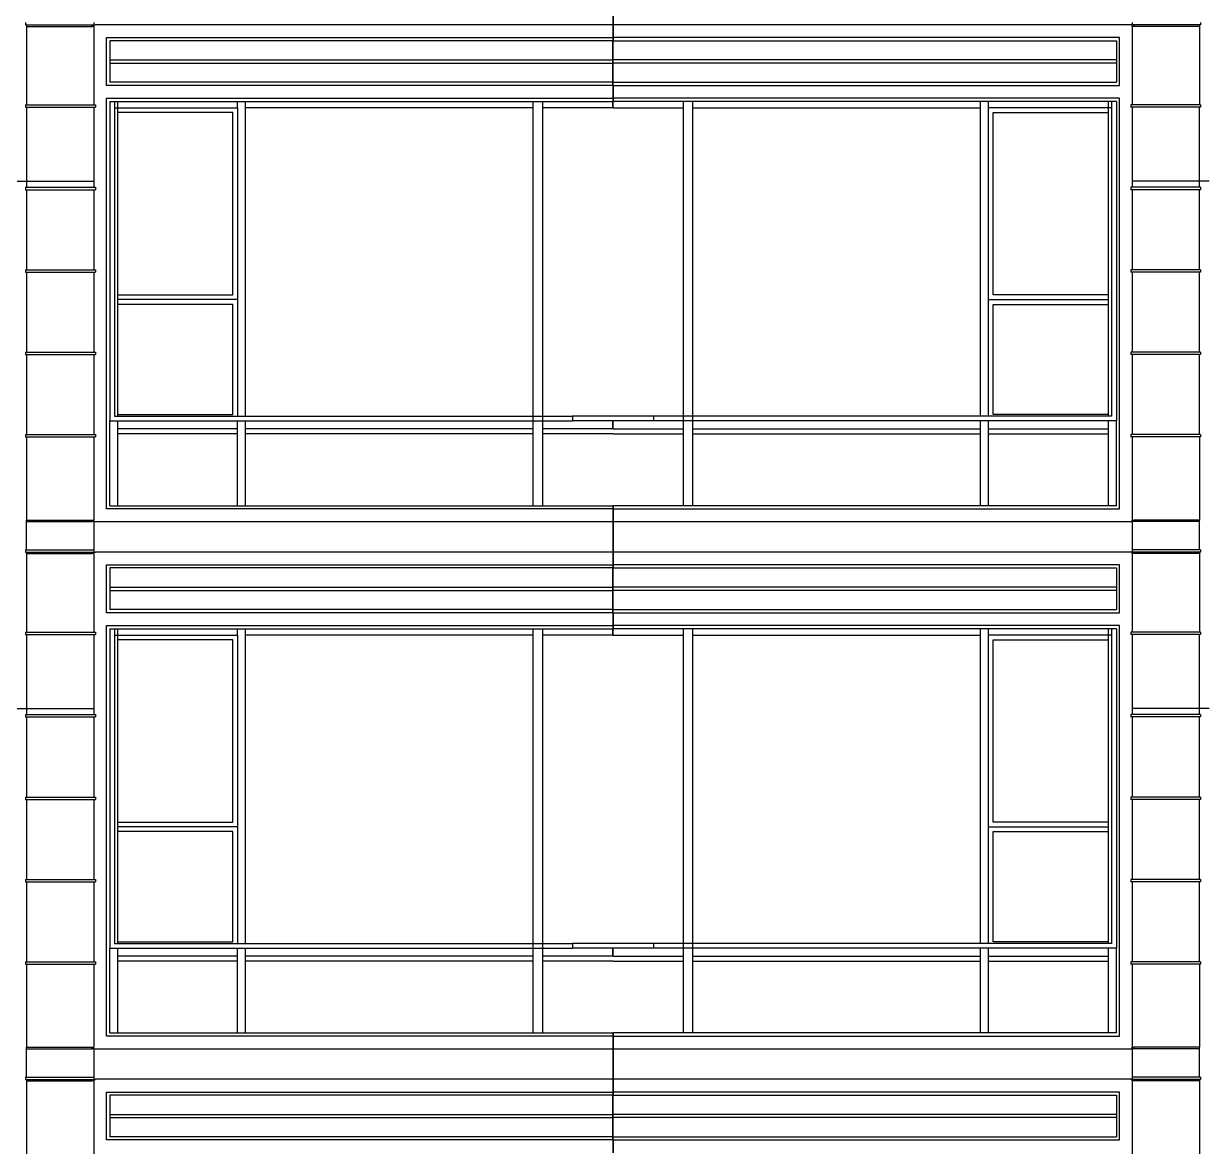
# Model space of a CAD drawing. Extents: x -311 to 61613, y 0 to 58400.
# Drawn here: x 27061 to 34451, y 22790 to 29817 of the extents above; entities that cross this region are included whole.
import ezdxf

# ---------------------------------------------------------------- set-up
doc = ezdxf.new("R2010")
doc.units = 0
doc.header["$LTSCALE"] = 1000
doc.header["$MEASUREMENT"] = 0
doc.layers.add('AD-AREA-OUTL', color=31, linetype='Continuous')

msp = doc.modelspace()

# ---------------------------------------------------------------- linework, layer by layer
at = {"layer": 'AD-AREA-OUTL', "color": 252}
for p, q in [((30749.5, 29999.9), (30749.5, 29810.1)), ((30749.9, 29999.9), (30749.9, 29810.1)), ((27072.2, 29824.3), (27072.2, 29809.2)), ((27072.2, 29809.2), (27079.9, 29809.2)), ((27079.9, 29809.2), (27489.8, 29809.2)), ((27079.9, 29809.2), (27079.9, 29800.1)), ((27079.9, 29800.1), (27489.8, 29800.1)), ((27079.9, 29800.1), (27079.9, 29308.4)), ((27489.8, 29800.1), (27489.8, 29809.2)), ((27489.8, 29809.2), (27499.7, 29809.2)), ((27499.7, 29800.1), (27489.8, 29800.1)), ((27499.7, 29824.3), (27499.7, 29810.1)), ((27499.7, 29810.1), (27510, 29810.1)), ((27499.7, 29809.2), (27510, 29809.2)), ((27499.7, 29800.1), (27499.7, 29809.2)), ((27499.7, 29800.1), (27499.7, 29308.4)), ((30749.5, 29810.1), (27510, 29810.1)), ((27510, 29810.1), (27510, 29809.2)), ((30749.5, 29810.1), (30749.9, 29810.1)), ((30749.5, 29810.1), (30749.5, 29730.1)), ((33989.8, 29810.1), (30749.9, 29810.1)), ((30749.9, 29810.1), (30749.9, 29730.1)), ((33999.7, 29810.1), (33989.8, 29810.1)), ((33989.8, 29810.1), (33989.8, 29809.2)), ((33999.7, 29809.2), (33989.8, 29809.2)), ((33999.7, 29824.3), (33999.7, 29810.1)), ((34009.9, 29809.2), (33999.7, 29809.2)), ((33999.7, 29800.1), (33999.7, 29809.2)), ((34009.9, 29800.1), (33999.7, 29800.1)), ((33999.7, 29800.1), (33999.7, 29308.4)), ((34419.8, 29809.2), (34009.9, 29809.2)), ((34009.9, 29809.2), (34009.9, 29800.1)), ((34419.8, 29800.1), (34009.9, 29800.1)), ((34427.2, 29809.2), (34419.8, 29809.2)), ((34419.8, 29809.2), (34419.8, 29800.1)), ((34419.8, 29800.1), (34419.8, 29308.4)), ((34427.2, 29824.3), (34427.2, 29809.2)), ((27579.8, 29730.1), (30749.5, 29730.1)), ((27579.8, 29430.1), (27579.8, 29730.1)), ((30749.5, 29710.1), (27599.9, 29710.1)), ((27599.9, 29710.1), (27599.9, 29590.1)), ((30749.5, 29730.1), (30749.9, 29730.1)), ((30749.5, 29730.1), (30749.5, 29710.1)), ((30749.9, 29710.1), (30749.5, 29710.1)), ((30749.5, 29590.1), (30749.5, 29710.1)), ((33919.9, 29730.1), (30749.9, 29730.1)), ((30749.9, 29730.1), (30749.9, 29710.1)), ((30749.9, 29710.1), (33899.8, 29710.1)), ((30749.9, 29590.1), (30749.9, 29710.1)), ((33899.8, 29710.1), (33899.8, 29590.1)), ((33919.9, 29430.1), (33919.9, 29730.1)), ((27599.9, 29590.1), (30749.5, 29590.1)), ((27599.9, 29590.1), (27599.9, 29570.1)), ((27599.9, 29570.1), (30749.5, 29570.1)), ((27599.9, 29570.1), (27599.9, 29450.1)), ((30749.5, 29590.1), (30749.9, 29590.1)), ((30749.5, 29570.1), (30749.5, 29590.1)), ((30749.5, 29570.1), (30749.9, 29570.1)), ((30749.5, 29450.1), (30749.5, 29570.1)), ((33899.8, 29590.1), (30749.9, 29590.1)), ((30749.9, 29570.1), (30749.9, 29590.1)), ((33899.8, 29570.1), (30749.9, 29570.1)), ((30749.9, 29450.1), (30749.9, 29570.1)), ((33899.8, 29590.1), (33899.8, 29570.1)), ((33899.8, 29570.1), (33899.8, 29450.1)), ((30749.5, 29430.1), (27579.8, 29430.1)), ((30749.5, 29450.1), (27599.9, 29450.1)), ((30749.9, 29450.1), (30749.5, 29450.1)), ((30749.5, 29430.1), (30749.5, 29450.1)), ((30749.9, 29430.1), (30749.5, 29430.1)), ((30749.5, 29430.1), (30749.5, 29350.1)), ((30749.9, 29450.1), (33899.8, 29450.1)), ((30749.9, 29430.1), (30749.9, 29450.1)), ((30749.9, 29430.1), (33919.9, 29430.1)), ((30749.9, 29430.1), (30749.9, 29350.1)), ((27579.8, 29350.1), (30749.5, 29350.1)), ((27579.8, 26780.1), (27579.8, 29350.1)), ((30749.9, 29350.1), (30749.5, 29350.1)), ((30749.5, 29350.1), (30749.5, 29330.1)), ((33919.9, 29350.1), (30749.9, 29350.1)), ((30749.9, 29350.1), (30749.9, 29330.1)), ((33919.9, 26780.1), (33919.9, 29350.1)), ((27072.2, 29308.4), (27079.9, 29308.4)), ((27072.2, 29308.4), (27072.2, 29293.4)), ((27072.2, 29293.4), (27079.9, 29293.4)), ((27079.9, 29308.4), (27499.7, 29308.4)), ((27079.9, 29293.4), (27499.7, 29293.4)), ((27079.9, 29293.4), (27079.9, 28830.1)), ((27499.7, 29308.4), (27510, 29308.4)), ((27499.7, 29293.4), (27510, 29293.4)), ((27499.7, 29293.4), (27499.7, 28830.1)), ((27510, 29308.4), (27510, 29293.4)), ((27599.9, 29330.1), (27629.9, 29330.1)), ((27599.9, 29330.1), (27599.9, 27330.1)), ((27629.9, 29330.1), (27649.7, 29330.1)), ((27629.9, 29330.1), (27629.9, 29290.1)), ((27629.9, 29290.1), (27649.7, 29290.1)), ((27629.9, 29290.1), (27629.9, 27360.1)), ((27649.7, 29330.1), (28399.7, 29330.1)), ((27649.7, 29290.1), (27649.7, 29330.1)), ((27649.7, 29260.1), (27649.7, 29290.1)), ((27649.7, 29290.1), (28399.7, 29290.1)), ((28399.7, 29330.1), (28449.8, 29330.1)), ((28399.7, 29290.1), (28399.7, 29330.1)), ((28399.7, 29290.1), (28399.7, 28090.1)), ((28449.8, 29330.1), (30249.6, 29330.1)), ((28449.8, 29290.1), (28449.8, 29330.1)), ((28449.8, 27360.1), (28449.8, 29290.1)), ((30249.6, 29290.1), (28449.8, 29290.1)), ((30249.6, 29330.1), (30310, 29330.1)), ((30249.6, 29290.1), (30249.6, 29330.1)), ((30249.6, 27360.1), (30249.6, 29290.1)), ((30310, 29330.1), (30749.5, 29330.1)), ((30310, 29290.1), (30310, 29330.1)), ((30310, 27360.1), (30310, 29290.1)), ((30749.5, 29290.1), (30310, 29290.1)), ((30749.9, 29330.1), (30749.5, 29330.1)), ((30749.5, 29300.1), (30749.5, 29330.1)), ((30749.5, 29290.1), (30749.5, 29300.1)), ((30749.9, 29300.1), (30749.5, 29300.1)), ((31189.8, 29330.1), (30749.9, 29330.1)), ((30749.9, 29330.1), (30749.9, 29330.1)), ((30749.9, 29300.1), (30749.9, 29330.1)), ((30749.9, 29290.1), (30749.9, 29300.1)), ((30749.9, 29300.1), (30749.9, 29300.1)), ((30749.9, 29290.1), (31189.8, 29290.1)), ((31249.8, 29330.1), (31189.8, 29330.1)), ((31189.8, 29290.1), (31189.8, 29330.1)), ((31189.8, 27360.1), (31189.8, 29290.1)), ((33049.6, 29330.1), (31249.8, 29330.1)), ((31249.8, 29290.1), (31249.8, 29330.1)), ((31249.8, 27360.1), (31249.8, 29290.1)), ((31249.8, 29290.1), (33049.6, 29290.1)), ((33099.7, 29330.1), (33049.6, 29330.1)), ((33049.6, 29290.1), (33049.6, 29330.1)), ((33049.6, 27360.1), (33049.6, 29290.1)), ((33849.7, 29330.1), (33099.7, 29330.1)), ((33099.7, 29290.1), (33099.7, 29330.1)), ((33099.7, 28090.1), (33099.7, 29290.1)), ((33849.7, 29290.1), (33099.7, 29290.1)), ((33869.8, 29330.1), (33849.7, 29330.1)), ((33849.7, 29290.1), (33849.7, 29330.1)), ((33849.7, 29260.1), (33849.7, 29290.1)), ((33869.8, 29290.1), (33849.7, 29290.1)), ((33899.8, 29330.1), (33869.8, 29330.1)), ((33869.8, 29330.1), (33869.8, 29290.1)), ((33869.8, 29290.1), (33869.8, 27360.1)), ((33899.8, 29330.1), (33899.8, 27330.1)), ((33999.7, 29308.4), (33989.8, 29308.4)), ((33989.8, 29308.4), (33989.8, 29293.4)), ((33999.7, 29293.4), (33989.8, 29293.4)), ((34419.8, 29308.4), (33999.7, 29308.4)), ((34419.8, 29293.4), (33999.7, 29293.4)), ((33999.7, 29293.4), (33999.7, 28830.1)), ((34427.2, 29308.4), (34419.8, 29308.4)), ((34427.2, 29293.4), (34419.8, 29293.4)), ((34419.8, 28830.1), (34419.8, 29293.4)), ((34427.2, 29308.4), (34427.2, 29293.4)), ((27649.7, 28120.1), (27649.7, 29260.1)), ((28369.7, 29260.1), (27649.7, 29260.1)), ((28369.7, 28120.1), (28369.7, 29260.1)), ((33129.7, 29260.1), (33849.7, 29260.1)), ((33129.7, 28120.1), (33129.7, 29260.1)), ((33849.7, 28120.1), (33849.7, 29260.1)), ((27019.9, 28830.1), (27079.9, 28830.1)), ((27079.9, 28830.1), (27079.9, 28792.6)), ((27079.9, 28830.1), (27499.7, 28830.1)), ((27499.7, 28830.1), (27499.7, 28792.6)), ((33999.7, 28830.1), (33999.7, 28792.6)), ((34419.8, 28830.1), (33999.7, 28830.1)), ((34419.8, 28792.6), (34419.8, 28830.1)), ((34479.8, 28830.1), (34419.8, 28830.1)), ((27072.2, 28792.6), (27079.9, 28792.6)), ((27072.2, 28792.6), (27072.2, 28777.6)), ((27072.2, 28777.6), (27079.9, 28777.6)), ((27079.9, 28792.6), (27499.7, 28792.6)), ((27079.9, 28777.6), (27499.7, 28777.6)), ((27079.9, 28777.6), (27079.9, 28276.8)), ((27499.7, 28792.6), (27510, 28792.6)), ((27499.7, 28777.6), (27510, 28777.6)), ((27499.7, 28777.6), (27499.7, 28276.8)), ((27510, 28792.6), (27510, 28777.6)), ((33999.7, 28792.6), (33989.8, 28792.6)), ((33989.8, 28792.6), (33989.8, 28777.6)), ((33999.7, 28777.6), (33989.8, 28777.6)), ((34419.8, 28792.6), (33999.7, 28792.6)), ((34419.8, 28777.6), (33999.7, 28777.6)), ((33999.7, 28777.6), (33999.7, 28276.8)), ((34427.2, 28792.6), (34419.8, 28792.6)), ((34427.2, 28777.6), (34419.8, 28777.6)), ((34419.8, 28276.8), (34419.8, 28777.6)), ((34427.2, 28792.6), (34427.2, 28777.6)), ((27072.2, 28276.8), (27079.9, 28276.8)), ((27072.2, 28276.8), (27072.2, 28261.7)), ((27072.2, 28261.7), (27079.9, 28261.7)), ((27079.9, 28276.8), (27499.7, 28276.8)), ((27079.9, 28261.7), (27499.7, 28261.7)), ((27079.9, 28261.7), (27079.9, 27760.9)), ((27499.7, 28276.8), (27510, 28276.8)), ((27499.7, 28261.7), (27510, 28261.7)), ((27499.7, 28261.7), (27499.7, 27760.9)), ((27510, 28276.8), (27510, 28261.7)), ((33999.7, 28276.8), (33989.8, 28276.8)), ((33989.8, 28276.8), (33989.8, 28261.7)), ((33999.7, 28261.7), (33989.8, 28261.7)), ((34419.8, 28276.8), (33999.7, 28276.8)), ((34419.8, 28261.7), (33999.7, 28261.7)), ((33999.7, 28261.7), (33999.7, 27760.9)), ((34427.2, 28276.8), (34419.8, 28276.8)), ((34427.2, 28261.7), (34419.8, 28261.7)), ((34419.8, 27760.9), (34419.8, 28261.7)), ((34427.2, 28276.8), (34427.2, 28261.7)), ((27649.7, 28090.1), (27649.7, 28120.1)), ((27649.7, 28120.1), (28369.7, 28120.1)), ((27649.7, 28060.1), (27649.7, 28090.1)), ((28399.7, 28090.1), (27649.7, 28090.1)), ((28399.7, 28090.1), (28399.7, 27360.1)), ((33099.7, 27360.1), (33099.7, 28090.1)), ((33099.7, 28090.1), (33849.7, 28090.1)), ((33849.7, 28120.1), (33129.7, 28120.1)), ((33849.7, 28090.1), (33849.7, 28120.1)), ((33849.7, 28060.1), (33849.7, 28090.1)), ((27649.7, 27370.1), (27649.7, 28060.1)), ((28369.7, 28060.1), (27649.7, 28060.1)), ((28369.7, 27370.1), (28369.7, 28060.1)), ((33129.7, 28060.1), (33849.7, 28060.1)), ((33129.7, 27370.1), (33129.7, 28060.1)), ((33849.7, 27370.1), (33849.7, 28060.1)), ((27072.2, 27760.9), (27079.9, 27760.9)), ((27072.2, 27760.9), (27072.2, 27745.9)), ((27072.2, 27745.9), (27079.9, 27745.9)), ((27079.9, 27760.9), (27499.7, 27760.9)), ((27079.9, 27745.9), (27499.7, 27745.9)), ((27079.9, 27745.9), (27079.9, 27245.1)), ((27499.7, 27760.9), (27510, 27760.9)), ((27499.7, 27745.9), (27510, 27745.9)), ((27499.7, 27745.9), (27499.7, 27245.1)), ((27510, 27760.9), (27510, 27745.9)), ((33999.7, 27760.9), (33989.8, 27760.9)), ((33989.8, 27760.9), (33989.8, 27745.9)), ((33999.7, 27745.9), (33989.8, 27745.9)), ((34419.8, 27760.9), (33999.7, 27760.9)), ((34419.8, 27745.9), (33999.7, 27745.9)), ((33999.7, 27745.9), (33999.7, 27245.1)), ((34427.2, 27760.9), (34419.8, 27760.9)), ((34427.2, 27745.9), (34419.8, 27745.9)), ((34419.8, 27245.1), (34419.8, 27745.9)), ((34427.2, 27760.9), (34427.2, 27745.9)), ((27629.9, 27360.1), (27649.7, 27360.1)), ((27649.7, 27360.1), (27649.7, 27370.1)), ((27649.7, 27370.1), (28369.7, 27370.1)), ((27649.7, 27360.1), (28399.7, 27360.1)), ((28399.7, 27360.1), (28449.8, 27360.1)), ((28449.8, 27360.1), (30249.6, 27360.1)), ((30249.6, 27360.1), (30310, 27360.1)), ((30249.6, 27330.1), (30249.6, 27360.1)), ((30310, 27360.1), (30495.5, 27360.1)), ((30310, 27330.1), (30310, 27360.1)), ((30749.9, 27360.1), (30495.5, 27360.1)), ((30495.5, 27360.1), (30495.5, 27330.1)), ((31003.9, 27360.1), (30749.9, 27360.1)), ((31189.8, 27360.1), (31003.9, 27360.1)), ((31003.9, 27360.1), (31003.9, 27330.1)), ((31189.8, 27330.1), (31189.8, 27360.1)), ((31249.8, 27360.1), (31189.8, 27360.1)), ((31249.8, 27330.1), (31249.8, 27360.1)), ((33049.6, 27360.1), (31249.8, 27360.1)), ((33099.7, 27360.1), (33049.6, 27360.1)), ((33849.7, 27360.1), (33099.7, 27360.1)), ((33849.7, 27370.1), (33129.7, 27370.1)), ((33849.7, 27360.1), (33849.7, 27370.1)), ((33869.8, 27360.1), (33849.7, 27360.1)), ((27599.9, 27330.1), (27649.7, 27330.1)), ((27599.9, 26800.1), (27599.9, 27330.1)), ((27649.7, 27280.1), (27649.7, 27330.1)), ((27649.7, 27330.1), (28399.7, 27330.1)), ((27649.7, 27250.1), (27649.7, 27280.1)), ((28399.7, 27280.1), (27649.7, 27280.1)), ((28399.7, 27330.1), (28449.8, 27330.1)), ((28399.7, 27280.1), (28399.7, 27330.1)), ((28399.7, 27250.1), (28399.7, 27280.1)), ((28449.8, 27330.1), (30249.6, 27330.1)), ((28449.8, 27280.1), (28449.8, 27330.1)), ((28449.8, 27250.1), (28449.8, 27280.1)), ((30249.6, 27280.1), (28449.8, 27280.1)), ((30249.6, 27330.1), (30310, 27330.1)), ((30249.6, 27280.1), (30249.6, 27330.1)), ((30249.6, 27250.1), (30249.6, 27280.1)), ((30310, 27330.1), (30495.5, 27330.1)), ((30310, 27280.1), (30310, 27330.1)), ((30310, 27250.1), (30310, 27280.1)), ((30749.5, 27280.1), (30310, 27280.1)), ((30749.5, 27330.1), (30495.5, 27330.1)), ((30749.5, 27330.1), (30749.9, 27330.1)), ((30749.5, 27280.1), (30749.5, 27330.1)), ((31003.9, 27330.1), (30749.9, 27330.1)), ((30749.9, 27330.1), (30749.9, 27330.1)), ((30749.9, 27280.1), (30749.9, 27330.1)), ((30749.9, 27280.1), (31189.8, 27280.1)), ((31189.8, 27330.1), (31003.9, 27330.1)), ((31249.8, 27330.1), (31189.8, 27330.1)), ((31189.8, 27280.1), (31189.8, 27330.1)), ((31189.8, 27250.1), (31189.8, 27280.1)), ((33049.6, 27330.1), (31249.8, 27330.1)), ((31249.8, 27280.1), (31249.8, 27330.1)), ((31249.8, 27250.1), (31249.8, 27280.1)), ((31249.8, 27280.1), (33049.6, 27280.1)), ((33099.7, 27330.1), (33049.6, 27330.1)), ((33049.6, 27280.1), (33049.6, 27330.1)), ((33049.6, 27250.1), (33049.6, 27280.1)), ((33849.7, 27330.1), (33099.7, 27330.1)), ((33099.7, 27280.1), (33099.7, 27330.1)), ((33099.7, 27250.1), (33099.7, 27280.1)), ((33099.7, 27280.1), (33849.7, 27280.1)), ((33899.8, 27330.1), (33849.7, 27330.1)), ((33849.7, 27280.1), (33849.7, 27330.1)), ((33849.7, 27250.1), (33849.7, 27280.1)), ((33899.8, 26800.1), (33899.8, 27330.1)), ((27072.2, 27245.1), (27079.9, 27245.1)), ((27072.2, 27245.1), (27072.2, 27230.1)), ((27072.2, 27230.1), (27079.9, 27230.1)), ((27079.9, 27245.1), (27499.7, 27245.1)), ((27079.9, 27230.1), (27499.7, 27230.1)), ((27079.9, 27230.1), (27079.9, 26710.1)), ((27499.7, 27245.1), (27510, 27245.1)), ((27499.7, 27230.1), (27510, 27230.1)), ((27499.7, 27230.1), (27499.7, 26710.1)), ((27510, 27245.1), (27510, 27230.1)), ((27649.7, 26800.1), (27649.7, 27250.1)), ((28399.7, 27250.1), (27649.7, 27250.1)), ((28399.7, 26800.1), (28399.7, 27250.1)), ((28449.8, 26800.1), (28449.8, 27250.1)), ((30249.6, 27250.1), (28449.8, 27250.1)), ((30249.6, 26800.1), (30249.6, 27250.1)), ((30310, 26800.1), (30310, 27250.1)), ((30749.9, 27250.1), (30310, 27250.1)), ((30749.9, 27250.1), (31189.8, 27250.1)), ((31189.8, 26800.1), (31189.8, 27250.1)), ((31249.8, 26800.1), (31249.8, 27250.1)), ((31249.8, 27250.1), (33049.6, 27250.1)), ((33049.6, 26800.1), (33049.6, 27250.1)), ((33099.7, 26800.1), (33099.7, 27250.1)), ((33099.7, 27250.1), (33849.7, 27250.1)), ((33849.7, 26800.1), (33849.7, 27250.1)), ((33999.7, 27245.1), (33989.8, 27245.1)), ((33989.8, 27245.1), (33989.8, 27230.1)), ((33999.7, 27230.1), (33989.8, 27230.1)), ((34419.8, 27245.1), (33999.7, 27245.1)), ((34419.8, 27230.1), (33999.7, 27230.1)), ((33999.7, 27230.1), (33999.7, 26710.1)), ((34427.2, 27245.1), (34419.8, 27245.1)), ((34427.2, 27230.1), (34419.8, 27230.1)), ((34419.8, 27230.1), (34419.8, 26710.1)), ((34427.2, 27245.1), (34427.2, 27230.1)), ((30749.5, 26780.1), (27579.8, 26780.1)), ((27599.9, 26800.1), (27649.7, 26800.1)), ((27649.7, 26800.1), (28399.7, 26800.1)), ((28399.7, 26800.1), (28449.8, 26800.1)), ((28449.8, 26800.1), (30249.6, 26800.1)), ((30249.6, 26800.1), (30310, 26800.1)), ((30310, 26800.1), (30749.5, 26800.1)), ((30749.9, 26800.1), (30749.5, 26800.1)), ((30749.5, 26800.1), (30749.5, 26780.1)), ((30749.9, 26780.1), (30749.5, 26780.1)), ((30749.5, 26780.1), (30749.5, 26700.1)), ((31189.8, 26800.1), (30749.9, 26800.1)), ((30749.9, 26800.1), (30749.9, 26800.1)), ((30749.9, 26800.1), (30749.9, 26780.1)), ((30749.9, 26780.1), (33919.9, 26780.1)), ((30749.9, 26780.1), (30749.9, 26700.1)), ((31249.8, 26800.1), (31189.8, 26800.1)), ((33049.6, 26800.1), (31249.8, 26800.1)), ((33099.7, 26800.1), (33049.6, 26800.1)), ((33849.7, 26800.1), (33099.7, 26800.1)), ((33899.8, 26800.1), (33849.7, 26800.1)), ((27079.9, 26710.1), (27489.8, 26710.1)), ((27079.9, 26700.1), (27079.9, 26710.1)), ((27079.9, 26700.1), (27489.8, 26700.1)), ((27079.9, 26524.2), (27079.9, 26700.1)), ((27489.8, 26710.1), (27499.7, 26710.1)), ((27489.8, 26700.1), (27489.8, 26710.1)), ((27499.7, 26700.1), (27489.8, 26700.1)), ((27499.7, 26700.1), (27499.7, 26710.1)), ((27499.7, 26700.1), (30749.5, 26700.1)), ((27499.7, 26700.1), (27499.7, 26524.2)), ((30749.9, 26700.1), (30749.5, 26700.1)), ((30749.5, 26700.1), (30749.5, 26510.1)), ((30749.9, 26700.1), (33999.7, 26700.1)), ((30749.9, 26700.1), (30749.9, 26510.1)), ((33999.7, 26700.1), (33999.7, 26710.1)), ((33999.7, 26710.1), (34009.9, 26710.1)), ((33999.7, 26700.1), (33999.7, 26524.2)), ((34009.9, 26700.1), (33999.7, 26700.1)), ((34419.8, 26710.1), (34009.9, 26710.1)), ((34009.9, 26700.1), (34009.9, 26710.1)), ((34419.8, 26700.1), (34009.9, 26700.1)), ((34419.8, 26700.1), (34419.8, 26710.1)), ((34419.8, 26524.2), (34419.8, 26700.1)), ((27072.2, 26524.2), (27079.9, 26524.2)), ((27072.2, 26524.2), (27072.2, 26509.2)), ((27072.2, 26509.2), (27079.9, 26509.2)), ((27079.9, 26524.2), (27499.7, 26524.2)), ((27079.9, 26509.2), (27489.8, 26509.2)), ((27079.9, 26509.2), (27079.9, 26500.1)), ((27079.9, 26500.1), (27489.8, 26500.1)), ((27079.9, 26500.1), (27079.9, 26008.4)), ((27489.8, 26500.1), (27489.8, 26509.2)), ((27489.8, 26509.2), (27499.7, 26509.2)), ((27499.7, 26500.1), (27489.8, 26500.1)), ((27499.7, 26524.2), (27499.7, 26510.1)), ((27499.7, 26510.1), (27510, 26510.1)), ((27499.7, 26509.2), (27510, 26509.2)), ((27499.7, 26500.1), (27499.7, 26509.2)), ((27499.7, 26500.1), (27499.7, 26008.4)), ((30749.5, 26510.1), (27510, 26510.1)), ((27510, 26510.1), (27510, 26509.2)), ((30749.5, 26510.1), (30749.9, 26510.1)), ((30749.5, 26510.1), (30749.5, 26430.1)), ((33989.8, 26510.1), (30749.9, 26510.1)), ((30749.9, 26510.1), (30749.9, 26430.1)), ((33999.7, 26510.1), (33989.8, 26510.1)), ((33989.8, 26510.1), (33989.8, 26509.2)), ((33999.7, 26509.2), (33989.8, 26509.2)), ((33999.7, 26524.2), (33999.7, 26510.1)), ((34419.8, 26524.2), (33999.7, 26524.2)), ((34009.9, 26509.2), (33999.7, 26509.2)), ((33999.7, 26500.1), (33999.7, 26509.2)), ((34009.9, 26500.1), (33999.7, 26500.1)), ((33999.7, 26500.1), (33999.7, 26008.4)), ((34419.8, 26509.2), (34009.9, 26509.2)), ((34009.9, 26509.2), (34009.9, 26500.1)), ((34419.8, 26500.1), (34009.9, 26500.1)), ((34427.2, 26524.2), (34419.8, 26524.2)), ((34427.2, 26509.2), (34419.8, 26509.2)), ((34419.8, 26509.2), (34419.8, 26500.1)), ((34419.8, 26500.1), (34419.8, 26008.4)), ((34427.2, 26524.2), (34427.2, 26509.2)), ((27579.8, 26430.1), (30749.5, 26430.1)), ((27579.8, 26130.1), (27579.8, 26430.1)), ((30749.5, 26410.1), (27599.9, 26410.1)), ((27599.9, 26410.1), (27599.9, 26290.1)), ((30749.5, 26430.1), (30749.9, 26430.1)), ((30749.5, 26430.1), (30749.5, 26410.1)), ((30749.9, 26410.1), (30749.5, 26410.1)), ((30749.5, 26290.1), (30749.5, 26410.1)), ((33919.9, 26430.1), (30749.9, 26430.1)), ((30749.9, 26430.1), (30749.9, 26410.1)), ((30749.9, 26410.1), (33899.8, 26410.1)), ((30749.9, 26290.1), (30749.9, 26410.1)), ((33899.8, 26410.1), (33899.8, 26290.1)), ((33919.9, 26130.1), (33919.9, 26430.1)), ((27599.9, 26290.1), (30749.5, 26290.1)), ((27599.9, 26290.1), (27599.9, 26270.1)), ((27599.9, 26270.1), (30749.5, 26270.1)), ((27599.9, 26270.1), (27599.9, 26150.1)), ((30749.5, 26290.1), (30749.9, 26290.1)), ((30749.5, 26270.1), (30749.5, 26290.1)), ((30749.5, 26270.1), (30749.9, 26270.1)), ((30749.5, 26150.1), (30749.5, 26270.1)), ((33899.8, 26290.1), (30749.9, 26290.1)), ((30749.9, 26270.1), (30749.9, 26290.1)), ((33899.8, 26270.1), (30749.9, 26270.1)), ((30749.9, 26150.1), (30749.9, 26270.1)), ((33899.8, 26290.1), (33899.8, 26270.1)), ((33899.8, 26270.1), (33899.8, 26150.1)), ((30749.5, 26130.1), (27579.8, 26130.1)), ((30749.5, 26150.1), (27599.9, 26150.1)), ((30749.9, 26150.1), (30749.5, 26150.1)), ((30749.5, 26130.1), (30749.5, 26150.1)), ((30749.9, 26130.1), (30749.5, 26130.1)), ((30749.5, 26130.1), (30749.5, 26050.1)), ((30749.9, 26150.1), (33899.8, 26150.1)), ((30749.9, 26130.1), (30749.9, 26150.1)), ((30749.9, 26130.1), (33919.9, 26130.1)), ((30749.9, 26130.1), (30749.9, 26050.1)), ((27579.8, 26050.1), (30749.5, 26050.1)), ((27579.8, 23480.1), (27579.8, 26050.1)), ((27599.9, 26030), (27629.9, 26030)), ((27599.9, 26030), (27599.9, 24030.1)), ((27629.9, 26030), (27649.7, 26030)), ((27629.9, 26030), (27629.9, 25990.1)), ((27649.7, 26030), (28399.7, 26030)), ((27649.7, 25990.1), (27649.7, 26030)), ((28399.7, 26030), (28449.8, 26030)), ((28399.7, 25990.1), (28399.7, 26030)), ((28449.8, 26030), (30249.6, 26030)), ((28449.8, 25990.1), (28449.8, 26030)), ((30249.6, 26030), (30310, 26030)), ((30249.6, 25990.1), (30249.6, 26030)), ((30310, 26030), (30749.5, 26030)), ((30310, 25990.1), (30310, 26030)), ((30749.9, 26050.1), (30749.5, 26050.1)), ((30749.5, 26050.1), (30749.5, 26030)), ((30749.9, 26030), (30749.5, 26030)), ((30749.5, 26000.1), (30749.5, 26030)), ((33919.9, 26050.1), (30749.9, 26050.1)), ((30749.9, 26050.1), (30749.9, 26030)), ((31189.8, 26030), (30749.9, 26030)), ((30749.9, 26030), (30749.9, 26030)), ((30749.9, 26000.1), (30749.9, 26030)), ((31249.8, 26030), (31189.8, 26030)), ((31189.8, 25990.1), (31189.8, 26030)), ((33049.6, 26030), (31249.8, 26030)), ((31249.8, 25990.1), (31249.8, 26030)), ((33099.7, 26030), (33049.6, 26030)), ((33049.6, 25990.1), (33049.6, 26030)), ((33849.7, 26030), (33099.7, 26030)), ((33099.7, 25990.1), (33099.7, 26030)), ((33869.8, 26030), (33849.7, 26030)), ((33849.7, 25990.1), (33849.7, 26030)), ((33899.8, 26030), (33869.8, 26030)), ((33869.8, 26030), (33869.8, 25990.1)), ((33899.8, 26030), (33899.8, 24030.1)), ((33919.9, 23480.1), (33919.9, 26050.1)), ((27072.2, 26008.4), (27079.9, 26008.4)), ((27072.2, 26008.4), (27072.2, 25993.4)), ((27072.2, 25993.4), (27079.9, 25993.4)), ((27079.9, 26008.4), (27499.7, 26008.4)), ((27079.9, 25993.4), (27499.7, 25993.4)), ((27079.9, 25993.4), (27079.9, 25530.1)), ((27499.7, 26008.4), (27510, 26008.4)), ((27499.7, 25993.4), (27510, 25993.4)), ((27499.7, 25993.4), (27499.7, 25530.1)), ((27510, 26008.4), (27510, 25993.4)), ((27629.9, 25990.1), (27649.7, 25990.1)), ((27629.9, 25990.1), (27629.9, 24060.1)), ((27649.7, 25960.1), (27649.7, 25990.1)), ((27649.7, 25990.1), (28399.7, 25990.1)), ((27649.7, 24820.1), (27649.7, 25960.1)), ((28369.7, 25960.1), (27649.7, 25960.1)), ((28369.7, 24820.1), (28369.7, 25960.1)), ((28399.7, 25990.1), (28399.7, 24790.1)), ((28449.8, 24060.1), (28449.8, 25990.1)), ((30249.6, 25990.1), (28449.8, 25990.1)), ((30249.6, 24060.1), (30249.6, 25990.1)), ((30310, 24060.1), (30310, 25990.1)), ((30749.5, 25990.1), (30310, 25990.1)), ((30749.5, 25990.1), (30749.5, 26000.1)), ((30749.9, 26000.1), (30749.5, 26000.1)), ((30749.9, 25990.1), (30749.9, 26000.1)), ((30749.9, 26000.1), (30749.9, 26000.1)), ((30749.9, 25990.1), (31189.8, 25990.1)), ((31189.8, 24060.1), (31189.8, 25990.1)), ((31249.8, 24060.1), (31249.8, 25990.1)), ((31249.8, 25990.1), (33049.6, 25990.1)), ((33049.6, 24060.1), (33049.6, 25990.1)), ((33099.7, 24790.1), (33099.7, 25990.1)), ((33849.7, 25990.1), (33099.7, 25990.1)), ((33129.7, 25960.1), (33849.7, 25960.1)), ((33129.7, 24820.1), (33129.7, 25960.1)), ((33849.7, 25960.1), (33849.7, 25990.1)), ((33869.8, 25990.1), (33849.7, 25990.1)), ((33849.7, 24820.1), (33849.7, 25960.1)), ((33869.8, 25990.1), (33869.8, 24060.1)), ((33999.7, 26008.4), (33989.8, 26008.4)), ((33989.8, 26008.4), (33989.8, 25993.4)), ((33999.7, 25993.4), (33989.8, 25993.4)), ((34419.8, 26008.4), (33999.7, 26008.4)), ((34419.8, 25993.4), (33999.7, 25993.4)), ((33999.7, 25993.4), (33999.7, 25530.1)), ((34427.2, 26008.4), (34419.8, 26008.4)), ((34427.2, 25993.4), (34419.8, 25993.4)), ((34419.8, 25530.1), (34419.8, 25993.4)), ((34427.2, 26008.4), (34427.2, 25993.4)), ((27019.9, 25530.1), (27079.9, 25530.1)), ((27079.9, 25530.1), (27079.9, 25492.6)), ((27079.9, 25530.1), (27499.7, 25530.1)), ((27499.7, 25530.1), (27499.7, 25492.6)), ((33999.7, 25530.1), (33999.7, 25492.6)), ((34419.8, 25530.1), (33999.7, 25530.1)), ((34419.8, 25492.6), (34419.8, 25530.1)), ((34479.8, 25530.1), (34419.8, 25530.1)), ((27072.2, 25492.6), (27079.9, 25492.6)), ((27072.2, 25492.6), (27072.2, 25477.6)), ((27072.2, 25477.6), (27079.9, 25477.6)), ((27079.9, 25492.6), (27499.7, 25492.6)), ((27079.9, 25477.6), (27499.7, 25477.6)), ((27079.9, 25477.6), (27079.9, 24976.7)), ((27499.7, 25492.6), (27510, 25492.6)), ((27499.7, 25477.6), (27510, 25477.6)), ((27499.7, 25477.6), (27499.7, 24976.7)), ((27510, 25492.6), (27510, 25477.6)), ((33999.7, 25492.6), (33989.8, 25492.6)), ((33989.8, 25492.6), (33989.8, 25477.6)), ((33999.7, 25477.6), (33989.8, 25477.6)), ((34419.8, 25492.6), (33999.7, 25492.6)), ((34419.8, 25477.6), (33999.7, 25477.6)), ((33999.7, 25477.6), (33999.7, 24976.7)), ((34427.2, 25492.6), (34419.8, 25492.6)), ((34427.2, 25477.6), (34419.8, 25477.6)), ((34419.8, 24976.7), (34419.8, 25477.6)), ((34427.2, 25492.6), (34427.2, 25477.6)), ((27072.2, 24976.7), (27079.9, 24976.7)), ((27072.2, 24976.7), (27072.2, 24961.7)), ((27072.2, 24961.7), (27079.9, 24961.7)), ((27079.9, 24976.7), (27499.7, 24976.7)), ((27079.9, 24961.7), (27499.7, 24961.7)), ((27079.9, 24961.7), (27079.9, 24460.9)), ((27499.7, 24976.7), (27510, 24976.7)), ((27499.7, 24961.7), (27510, 24961.7)), ((27499.7, 24961.7), (27499.7, 24460.9)), ((27510, 24976.7), (27510, 24961.7)), ((33999.7, 24976.7), (33989.8, 24976.7)), ((33989.8, 24976.7), (33989.8, 24961.7)), ((33999.7, 24961.7), (33989.8, 24961.7)), ((34419.8, 24976.7), (33999.7, 24976.7)), ((34419.8, 24961.7), (33999.7, 24961.7)), ((33999.7, 24961.7), (33999.7, 24460.9)), ((34427.2, 24976.7), (34419.8, 24976.7)), ((34427.2, 24961.7), (34419.8, 24961.7)), ((34419.8, 24460.9), (34419.8, 24961.7)), ((34427.2, 24976.7), (34427.2, 24961.7)), ((27649.7, 24790.1), (27649.7, 24820.1)), ((27649.7, 24820.1), (28369.7, 24820.1)), ((27649.7, 24760.1), (27649.7, 24790.1)), ((28399.7, 24790.1), (27649.7, 24790.1)), ((27649.7, 24070), (27649.7, 24760.1)), ((28369.7, 24760.1), (27649.7, 24760.1)), ((28369.7, 24070), (28369.7, 24760.1)), ((28399.7, 24790.1), (28399.7, 24060.1)), ((33099.7, 24060.1), (33099.7, 24790.1)), ((33099.7, 24790.1), (33849.7, 24790.1)), ((33849.7, 24820.1), (33129.7, 24820.1)), ((33129.7, 24760.1), (33849.7, 24760.1)), ((33129.7, 24070), (33129.7, 24760.1)), ((33849.7, 24790.1), (33849.7, 24820.1)), ((33849.7, 24760.1), (33849.7, 24790.1)), ((33849.7, 24070), (33849.7, 24760.1)), ((27072.2, 24460.9), (27079.9, 24460.9)), ((27072.2, 24460.9), (27072.2, 24445.9)), ((27079.9, 24460.9), (27499.7, 24460.9)), ((27499.7, 24460.9), (27510, 24460.9)), ((27510, 24460.9), (27510, 24445.9)), ((33999.7, 24460.9), (33989.8, 24460.9)), ((33989.8, 24460.9), (33989.8, 24445.9)), ((34419.8, 24460.9), (33999.7, 24460.9)), ((34427.2, 24460.9), (34419.8, 24460.9)), ((34427.2, 24460.9), (34427.2, 24445.9)), ((27072.2, 24445.9), (27079.9, 24445.9)), ((27079.9, 24445.9), (27499.7, 24445.9)), ((27079.9, 24445.9), (27079.9, 23945.1)), ((27499.7, 24445.9), (27510, 24445.9)), ((27499.7, 24445.9), (27499.7, 23945.1)), ((33999.7, 24445.9), (33989.8, 24445.9)), ((34419.8, 24445.9), (33999.7, 24445.9)), ((33999.7, 24445.9), (33999.7, 23945.1)), ((34427.2, 24445.9), (34419.8, 24445.9)), ((34419.8, 23945.1), (34419.8, 24445.9)), ((27599.9, 24030.1), (27649.7, 24030.1)), ((27599.9, 23500.1), (27599.9, 24030.1)), ((27629.9, 24060.1), (27649.7, 24060.1)), ((27649.7, 24060.1), (27649.7, 24070)), ((27649.7, 24070), (28369.7, 24070)), ((27649.7, 24060.1), (28399.7, 24060.1)), ((27649.7, 23980.1), (27649.7, 24030.1)), ((27649.7, 24030.1), (28399.7, 24030.1)), ((28399.7, 24060.1), (28449.8, 24060.1)), ((28399.7, 24030.1), (28449.8, 24030.1)), ((28399.7, 23980.1), (28399.7, 24030.1)), ((28449.8, 24060.1), (30249.6, 24060.1)), ((28449.8, 24030.1), (30249.6, 24030.1)), ((28449.8, 23980.1), (28449.8, 24030.1)), ((30249.6, 24030.1), (30249.6, 24060.1)), ((30249.6, 24060.1), (30310, 24060.1)), ((30249.6, 23980.1), (30249.6, 24030.1)), ((30249.6, 24030.1), (30310, 24030.1)), ((30310, 24060.1), (30495.5, 24060.1)), ((30310, 24030.1), (30310, 24060.1)), ((30310, 24030.1), (30495.5, 24030.1)), ((30310, 23980.1), (30310, 24030.1)), ((30749.9, 24060.1), (30495.5, 24060.1)), ((30495.5, 24060.1), (30495.5, 24030.1)), ((30749.5, 24030.1), (30495.5, 24030.1)), ((30749.5, 24030.1), (30749.9, 24030.1)), ((30749.5, 23980.1), (30749.5, 24030.1)), ((31003.9, 24060.1), (30749.9, 24060.1)), ((31003.9, 24030.1), (30749.9, 24030.1)), ((30749.9, 24030.1), (30749.9, 24030.1)), ((30749.9, 23980.1), (30749.9, 24030.1)), ((31189.8, 24060.1), (31003.9, 24060.1)), ((31003.9, 24060.1), (31003.9, 24030.1)), ((31189.8, 24030.1), (31003.9, 24030.1)), ((31189.8, 24030.1), (31189.8, 24060.1)), ((31249.8, 24060.1), (31189.8, 24060.1)), ((31249.8, 24030.1), (31189.8, 24030.1)), ((31189.8, 23980.1), (31189.8, 24030.1)), ((31249.8, 24030.1), (31249.8, 24060.1)), ((33049.6, 24060.1), (31249.8, 24060.1)), ((33049.6, 24030.1), (31249.8, 24030.1)), ((31249.8, 23980.1), (31249.8, 24030.1)), ((33099.7, 24060.1), (33049.6, 24060.1)), ((33099.7, 24030.1), (33049.6, 24030.1)), ((33049.6, 23980.1), (33049.6, 24030.1)), ((33849.7, 24060.1), (33099.7, 24060.1)), ((33849.7, 24030.1), (33099.7, 24030.1)), ((33099.7, 23980.1), (33099.7, 24030.1)), ((33849.7, 24070), (33129.7, 24070)), ((33849.7, 24060.1), (33849.7, 24070)), ((33869.8, 24060.1), (33849.7, 24060.1)), ((33899.8, 24030.1), (33849.7, 24030.1)), ((33849.7, 23980.1), (33849.7, 24030.1)), ((33899.8, 23500.1), (33899.8, 24030.1)), ((27072.2, 23945.1), (27079.9, 23945.1)), ((27072.2, 23945.1), (27072.2, 23930.1)), ((27079.9, 23945.1), (27499.7, 23945.1)), ((27499.7, 23945.1), (27510, 23945.1)), ((27510, 23945.1), (27510, 23930.1)), ((27649.7, 23950.1), (27649.7, 23980.1)), ((28399.7, 23980.1), (27649.7, 23980.1)), ((27649.7, 23500.1), (27649.7, 23950.1)), ((28399.7, 23950.1), (27649.7, 23950.1)), ((28399.7, 23950.1), (28399.7, 23980.1)), ((28399.7, 23500.1), (28399.7, 23950.1)), ((28449.8, 23950.1), (28449.8, 23980.1)), ((30249.6, 23980.1), (28449.8, 23980.1)), ((28449.8, 23500.1), (28449.8, 23950.1)), ((30249.6, 23950.1), (28449.8, 23950.1)), ((30249.6, 23950.1), (30249.6, 23980.1)), ((30249.6, 23500.1), (30249.6, 23950.1)), ((30310, 23950.1), (30310, 23980.1)), ((30749.5, 23980.1), (30310, 23980.1)), ((30310, 23500.1), (30310, 23950.1)), ((30749.9, 23950.1), (30310, 23950.1)), ((30749.9, 23980.1), (31189.8, 23980.1)), ((30749.9, 23950.1), (31189.8, 23950.1)), ((31189.8, 23950.1), (31189.8, 23980.1)), ((31189.8, 23500.1), (31189.8, 23950.1)), ((31249.8, 23950.1), (31249.8, 23980.1)), ((31249.8, 23980.1), (33049.6, 23980.1)), ((31249.8, 23500.1), (31249.8, 23950.1)), ((31249.8, 23950.1), (33049.6, 23950.1)), ((33049.6, 23950.1), (33049.6, 23980.1)), ((33049.6, 23500.1), (33049.6, 23950.1)), ((33099.7, 23950.1), (33099.7, 23980.1)), ((33099.7, 23980.1), (33849.7, 23980.1)), ((33099.7, 23500.1), (33099.7, 23950.1)), ((33099.7, 23950.1), (33849.7, 23950.1)), ((33849.7, 23950.1), (33849.7, 23980.1)), ((33849.7, 23500.1), (33849.7, 23950.1)), ((33999.7, 23945.1), (33989.8, 23945.1)), ((33989.8, 23945.1), (33989.8, 23930.1)), ((34419.8, 23945.1), (33999.7, 23945.1)), ((34427.2, 23945.1), (34419.8, 23945.1)), ((34427.2, 23945.1), (34427.2, 23930.1)), ((27072.2, 23930.1), (27079.9, 23930.1)), ((27079.9, 23930.1), (27499.7, 23930.1)), ((27079.9, 23930.1), (27079.9, 23410.1)), ((27499.7, 23930.1), (27510, 23930.1)), ((27499.7, 23930.1), (27499.7, 23410.1)), ((33999.7, 23930.1), (33989.8, 23930.1)), ((34419.8, 23930.1), (33999.7, 23930.1)), ((33999.7, 23930.1), (33999.7, 23410.1)), ((34427.2, 23930.1), (34419.8, 23930.1)), ((34419.8, 23930.1), (34419.8, 23410.1)), ((27599.9, 23500.1), (27649.7, 23500.1)), ((27649.7, 23500.1), (28399.7, 23500.1)), ((28399.7, 23500.1), (28449.8, 23500.1)), ((28449.8, 23500.1), (30249.6, 23500.1)), ((30249.6, 23500.1), (30310, 23500.1)), ((30310, 23500.1), (30749.5, 23500.1)), ((30749.9, 23500.1), (30749.5, 23500.1)), ((30749.5, 23500.1), (30749.5, 23480.1)), ((31189.8, 23500.1), (30749.9, 23500.1)), ((30749.9, 23500.1), (30749.9, 23500.1)), ((30749.9, 23500.1), (30749.9, 23480.1)), ((31249.8, 23500.1), (31189.8, 23500.1)), ((33049.6, 23500.1), (31249.8, 23500.1)), ((33099.7, 23500.1), (33049.6, 23500.1)), ((33849.7, 23500.1), (33099.7, 23500.1)), ((33899.8, 23500.1), (33849.7, 23500.1)), ((30749.5, 23480.1), (27579.8, 23480.1)), ((30749.9, 23480.1), (30749.5, 23480.1)), ((30749.5, 23480.1), (30749.5, 23400.1)), ((30749.9, 23480.1), (33919.9, 23480.1)), ((30749.9, 23480.1), (30749.9, 23400.1)), ((27079.9, 23410.1), (27489.8, 23410.1)), ((27079.9, 23400.1), (27079.9, 23410.1)), ((27079.9, 23400.1), (27489.8, 23400.1)), ((27079.9, 23224.2), (27079.9, 23400.1)), ((27489.8, 23410.1), (27499.7, 23410.1)), ((27489.8, 23400.1), (27489.8, 23410.1)), ((27499.7, 23400.1), (27489.8, 23400.1)), ((27499.7, 23400.1), (27499.7, 23410.1)), ((27499.7, 23400.1), (30749.5, 23400.1)), ((27499.7, 23400.1), (27499.7, 23224.2)), ((30749.9, 23400.1), (30749.5, 23400.1)), ((30749.5, 23400.1), (30749.5, 23210)), ((30749.9, 23400.1), (33999.7, 23400.1)), ((30749.9, 23400.1), (30749.9, 23210)), ((33999.7, 23400.1), (33999.7, 23410.1)), ((33999.7, 23410.1), (34009.9, 23410.1)), ((33999.7, 23400.1), (33999.7, 23224.2)), ((34009.9, 23400.1), (33999.7, 23400.1)), ((34419.8, 23410.1), (34009.9, 23410.1)), ((34009.9, 23400.1), (34009.9, 23410.1)), ((34419.8, 23400.1), (34009.9, 23400.1)), ((34419.8, 23400.1), (34419.8, 23410.1)), ((34419.8, 23224.2), (34419.8, 23400.1)), ((27072.2, 23224.2), (27079.9, 23224.2)), ((27072.2, 23224.2), (27072.2, 23209.2)), ((27072.2, 23209.2), (27079.9, 23209.2)), ((27079.9, 23224.2), (27499.7, 23224.2)), ((27079.9, 23209.2), (27489.8, 23209.2)), ((27079.9, 23209.2), (27079.9, 23200.1)), ((27489.8, 23200.1), (27489.8, 23209.2)), ((27489.8, 23209.2), (27499.7, 23209.2)), ((27499.7, 23224.2), (27499.7, 23210)), ((27499.7, 23210), (27510, 23210)), ((27499.7, 23209.2), (27510, 23209.2)), ((27499.7, 23200.1), (27499.7, 23209.2)), ((30749.5, 23210), (27510, 23210)), ((27510, 23210), (27510, 23209.2)), ((30749.5, 23210), (30749.9, 23210)), ((30749.5, 23210), (30749.5, 23130.1)), ((33989.8, 23210), (30749.9, 23210)), ((30749.9, 23210), (30749.9, 23130.1)), ((33999.7, 23210), (33989.8, 23210)), ((33989.8, 23210), (33989.8, 23209.2)), ((33999.7, 23209.2), (33989.8, 23209.2)), ((33999.7, 23224.2), (33999.7, 23210)), ((34419.8, 23224.2), (33999.7, 23224.2)), ((34009.9, 23209.2), (33999.7, 23209.2)), ((33999.7, 23200.1), (33999.7, 23209.2)), ((34419.8, 23209.2), (34009.9, 23209.2)), ((34009.9, 23209.2), (34009.9, 23200.1)), ((34427.2, 23224.2), (34419.8, 23224.2)), ((34427.2, 23209.2), (34419.8, 23209.2)), ((34419.8, 23209.2), (34419.8, 23200.1)), ((34427.2, 23224.2), (34427.2, 23209.2)), ((27079.9, 23200.1), (27489.8, 23200.1)), ((27079.9, 23200.1), (27079.9, 22708.4)), ((27499.7, 23200.1), (27489.8, 23200.1)), ((27499.7, 23200.1), (27499.7, 22708.4)), ((27579.8, 23130.1), (30749.5, 23130.1)), ((27579.8, 22830.1), (27579.8, 23130.1)), ((30749.5, 23130.1), (30749.9, 23130.1)), ((30749.5, 23130.1), (30749.5, 23110.1)), ((33919.9, 23130.1), (30749.9, 23130.1)), ((30749.9, 23130.1), (30749.9, 23110.1)), ((33919.9, 22830.1), (33919.9, 23130.1)), ((34009.9, 23200.1), (33999.7, 23200.1)), ((33999.7, 23200.1), (33999.7, 22708.4)), ((34419.8, 23200.1), (34009.9, 23200.1)), ((34419.8, 23200.1), (34419.8, 22708.4)), ((30749.5, 23110.1), (27599.9, 23110.1)), ((27599.9, 23110.1), (27599.9, 22990.1)), ((30749.9, 23110.1), (30749.5, 23110.1)), ((30749.5, 22990.1), (30749.5, 23110.1)), ((30749.9, 23110.1), (33899.8, 23110.1)), ((30749.9, 22990.1), (30749.9, 23110.1)), ((33899.8, 23110.1), (33899.8, 22990.1)), ((27599.9, 22990.1), (30749.5, 22990.1)), ((27599.9, 22990.1), (27599.9, 22970)), ((30749.5, 22990.1), (30749.9, 22990.1)), ((30749.5, 22970), (30749.5, 22990.1)), ((33899.8, 22990.1), (30749.9, 22990.1)), ((30749.9, 22970), (30749.9, 22990.1)), ((33899.8, 22990.1), (33899.8, 22970)), ((27599.9, 22970), (30749.5, 22970)), ((27599.9, 22970), (27599.9, 22850.1)), ((30749.5, 22970), (30749.9, 22970)), ((30749.5, 22850.1), (30749.5, 22970)), ((33899.8, 22970), (30749.9, 22970)), ((30749.9, 22850.1), (30749.9, 22970)), ((33899.8, 22970), (33899.8, 22850.1)), ((30749.5, 22850.1), (27599.9, 22850.1)), ((30749.9, 22850.1), (30749.5, 22850.1)), ((30749.5, 22830.1), (30749.5, 22850.1)), ((30749.9, 22850.1), (33899.8, 22850.1)), ((30749.9, 22830.1), (30749.9, 22850.1)), ((30749.5, 22830.1), (27579.8, 22830.1)), ((30749.9, 22830.1), (30749.5, 22830.1)), ((30749.5, 22830.1), (30749.5, 22750.1)), ((30749.9, 22830.1), (33919.9, 22830.1)), ((30749.9, 22830.1), (30749.9, 22750.1))]:
    msp.add_line(p, q, dxfattribs=at)

doc.saveas('drawing.dxf')
